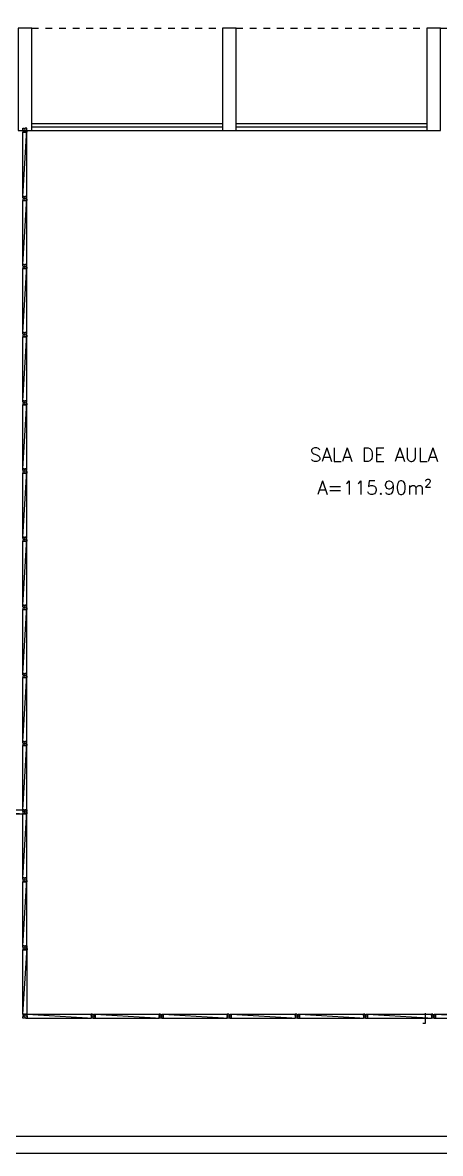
# Model space of a CAD drawing. Extents: x -31 to 207, y 425 to 518.
# Drawn here: x 111.25 to 117.39, y 493.32 to 509.91 of the extents above; entities that cross this region are included whole.
import ezdxf
from ezdxf.enums import TextEntityAlignment as Align

# ---------------------------------------------------------------- set-up
doc = ezdxf.new("R2010")
doc.units = 0
doc.header["$LTSCALE"] = 0.01
doc.header["$MEASUREMENT"] = 0
doc.header["$PDMODE"] = 34
doc.linetypes.add('HIDDEN2', pattern=[0.1875, 0.125, -0.0625])
doc.layers.get('0').update_dxf_attribs({"linetype": 'CONTINUOUS'})
doc.layers.get('DEFPOINTS').update_dxf_attribs({"linetype": 'CONTINUOUS'})
for name, color, linetype in [('AREA', 2, 'CONTINUOUS'), ('BANC', 2, 'CONTINUOUS'), ('DIV', 2, 'CONTINUOUS'), ('ESQ', 1, 'CONTINUOUS'), ('ESTR', 3, 'CONTINUOUS'), ('PROJ', 1, 'HIDDEN2'), ('TEXTOCENTROCUSTO', 2, 'CONTINUOUS')]:
    doc.layers.add(name, color=color, linetype=linetype)
doc.styles.add('1', font='romans.shx')
doc.styles.add('UNB-100', font='simplex.shx', dxfattribs={"height": 0.2})
doc.dimstyles.new('1-600', dxfattribs={"dimtxt": 1.1, "dimasz": 2.5, "dimexe": 2, "dimexo": 4, "dimgap": 0.2, "dimtad": 1, "dimdec": 0, "dimzin": 4, "dimdsep": 46, "dimlunit": 6, "dimtxsty": '1', "dimblk1": 'NONE', "dimblk2": 'NONE', "dimsah": 1, "dimcen": 0, "dimclrd": 2, "dimclre": 2, "dimclrt": 2, "dimadec": 0, "dimazin": 0, "dimtfac": 1, "dimtdec": 0, "dimtmove": 2, "dimatfit": 3, "dimldrblk": 'NONE', "dimfxl": 0, "dimtolj": 1, "dimtzin": 0, "dimarcsym": 0})

# ---------------------------------------------------------------- blocks, each defined once
blk = doc.blocks.new('PILAR-SLS')
blk.add_lwpolyline([(0, -1.5), (0.2, -1.5), (0.2, 0), (0, 0)], close=True)
blk = doc.blocks.new('*D58')
at = {"layer": 'DEFPOINTS', "color": 0}
for p in [(-17.813, 516.327), (-17.813, 509.828), (204.387, 509.828)]:
    blk.add_point(p, dxfattribs=at)
at = {"layer": 'TEXTOCENTROCUSTO', "color": 2, "lineweight": -2}
for p, q in [((-17.813, 513.828), (-17.813, 518.327)), ((204.387, 513.828), (204.387, 518.327)), ((204.387, 516.327), (-17.813, 516.327))]:
    blk.add_line(p, q, dxfattribs=at)
at = {"layer": 'TEXTOCENTROCUSTO', "color": 2, "insert": (93.287, 517.077), "char_height": 1.1, "attachment_point": 5, "rotation": 0, "style": '1'}
blk.add_mtext('\\A1;PRC', dxfattribs=at)
blk = doc.blocks.new('_NONE')
at = {"color": 0, "linetype": 'ByBlock'}
blk.add_circle((0, 0), 0.25, dxfattribs=at)
blk = doc.blocks.new('DIVMT-SLS')
for p, q in [((-0.03, 0.03), (-0.03, 0.006)), ((-0.008, 0.03), (-0.03, 0.03)), ((-0.0185, 0.006), (-0.03, 0.006)), ((-0.0185, -0.006), (-0.0185, 0.006)), ((-0.008, 0.03), (-0.008, 0.02)), ((-0.008, 0.02), (0.008, 0.02)), ((-0.0051, 0), (0.0051, 0)), ((0.0051, 0), (-0.0051, 0)), ((-0.0051, 0), (0.0051, 0)), ((0.97, -0.03), (0, 0.03)), ((0, -0.0051), (0, 0.0051)), ((0, 0.0051), (0, -0.0051)), ((0.008, 0.03), (0.008, 0.02)), ((0.008, 0.03), (0.03, 0.03)), ((0.0205, 0.006), (0.03, 0.006)), ((0.0205, -0.006), (0.0205, 0.006)), ((0.0205, 0.006), (0.0205, -0.006)), ((0.0205, 0.006), (0.03, 0.006)), ((0.97, 0.03), (0.03, 0.03)), ((0.03, 0.006), (0.03, 0.03)), ((0.03, -0.03), (0.03, 0.03)), ((0.03, -0.005), (0.03, 0.005)), ((0.97, 0.03), (0.97, 0.009)), ((0.97, 0.009), (0.97, 0.027)), ((0.9795, 0.006), (0.97, 0.006)), ((0.97, -0.005), (0.97, 0.005)), ((0.9795, 0.006), (0.9795, -0.006)), ((1.0051, 0), (0.9949, 0)), ((1, 0.0051), (1, -0.0051)), ((-0.0185, -0.006), (-0.03, -0.006)), ((-0.03, -0.03), (-0.03, -0.006)), ((-0.008, -0.03), (-0.03, -0.03)), ((-0.008, -0.03), (-0.008, -0.02)), ((-0.008, -0.02), (0.008, -0.02)), ((0.008, -0.03), (0.008, -0.02)), ((0.008, -0.03), (0.03, -0.03)), ((0.0205, -0.006), (0.03, -0.006)), ((0.0205, -0.006), (0.03, -0.006)), ((0.03, -0.006), (0.03, -0.03)), ((0.97, -0.03), (0.03, -0.03)), ((0.9795, -0.006), (0.97, -0.006)), ((0.97, -0.009), (0.97, -0.027))]:
    blk.add_line(p, q)
blk = doc.blocks.new('MTT-SLS')
for p, q in [((-0.008, 0.03), (-0.03, 0.03)), ((-0.03, 0.03), (-0.03, 0.006)), ((-0.0185, 0.006), (-0.03, 0.006)), ((-0.0185, -0.006), (-0.0185, 0.006)), ((-0.008, 0.03), (-0.008, 0.02)), ((-0.008, 0.02), (0.008, 0.02)), ((-0.0051, 0), (0.0051, 0)), ((0, -0.0051), (0, 0.0051)), ((0.008, 0.03), (0.03, 0.03)), ((0.008, 0.03), (0.008, 0.02)), ((0.0205, -0.006), (0.0205, 0.006)), ((0.0205, 0.006), (0.03, 0.006)), ((0.03, 0.006), (0.03, 0.03)), ((-0.03, -0.03), (-0.03, -0.006)), ((-0.0185, -0.006), (-0.03, -0.006)), ((-0.008, -0.03), (-0.03, -0.03)), ((-0.008, -0.02), (0.008, -0.02)), ((-0.008, -0.03), (-0.008, -0.02)), ((0.008, -0.03), (0.008, -0.02)), ((0.008, -0.03), (0.03, -0.03)), ((0.0205, -0.006), (0.03, -0.006)), ((0.03, -0.006), (0.03, -0.03))]:
    blk.add_line(p, q)

msp = doc.modelspace()

# ---------------------------------------------------------------- linework, layer by layer
at = {"layer": 'BANC'}
for p, q in [((204.284, 493.567), (-17.613, 493.567)), ((204.284, 493.317), (-17.613, 493.317))]:
    msp.add_line(p, q, dxfattribs=at)
at = {"layer": 'DIV'}
for p, q in [((117.166, 495.23), (117.166, 495.372)), ((117.166, 495.23), (117.166, 495.358)), ((117.131, 495.23), (117.166, 495.23))]:
    msp.add_line(p, q, dxfattribs=at)
at = {"layer": 'ESQ'}
for p, q in [((111.387, 508.428), (114.187, 508.428)), ((114.387, 508.428), (117.187, 508.428)), ((111.387, 508.378), (114.187, 508.378)), ((111.387, 508.328), (114.187, 508.328)), ((114.387, 508.378), (117.187, 508.378)), ((114.387, 508.328), (117.187, 508.328))]:
    msp.add_line(p, q, dxfattribs=at)
at = {"layer": 'PROJ'}
for p, q in [((111.387, 509.828), (114.187, 509.828)), ((114.387, 509.828), (117.187, 509.828)), ((117.387, 509.828), (120.187, 509.828))]:
    msp.add_line(p, q, dxfattribs=at)

# ---------------------------------------------------------------- block references
at = {"layer": 'DIV'}
for p, rotation in [((111.284, 508.33), 270), ((111.284, 507.33), 270), ((111.284, 506.33), 270), ((111.284, 505.33), 270), ((111.284, 504.33), 270), ((111.284, 503.33), 270), ((111.284, 502.33), 270), ((111.284, 501.33), 270), ((111.284, 500.33), 270), ((111.284, 499.33), 270), ((111.284, 498.33), 180), ((111.284, 498.33), 270), ((111.284, 497.33), 270), ((111.286, 496.332), 270), ((112.286, 495.332), 180), ((113.286, 495.332), 180), ((114.286, 495.332), 180), ((115.286, 495.332), 180), ((116.286, 495.332), 180), ((117.286, 495.332), 180), ((118.286, 495.332), 180)]:
    msp.add_blockref('DIVMT-SLS', p, dxfattribs=dict(at, rotation=rotation))
for p in [(111.286, 495.332), (113.286, 495.332), (114.286, 495.332)]:
    msp.add_blockref('MTT-SLS', p, dxfattribs=at)
at = {"layer": 'ESTR'}
for p in [(111.187, 509.828), (114.187, 509.828), (117.187, 509.828)]:
    msp.add_blockref('PILAR-SLS', p, dxfattribs=at)

# ---------------------------------------------------------------- texts
at = {"layer": 'AREA', "style": 'UNB-100'}
for s, p in [('SALA DE AULA', (116.412, 503.468)), ('A=115.90m²', (116.417, 502.986))]:
    msp.add_text(s, height=0.2, dxfattribs=at).set_placement(p, align=Align.CENTER)

# ---------------------------------------------------------------- dimensions: what is measured, and where the dimension line sits
at = {"layer": 'TEXTOCENTROCUSTO'}
dim = msp.add_aligned_dim(p1=(204.387, 509.828), p2=(-17.813, 509.828), distance=-6.499, text='PRC', dimstyle='1-600', dxfattribs=at)
dim.commit()
dim.dimension.update_dxf_attribs({"geometry": '*D58', "text_midpoint": (93.287, 517.077)})

doc.saveas('drawing.dxf')
